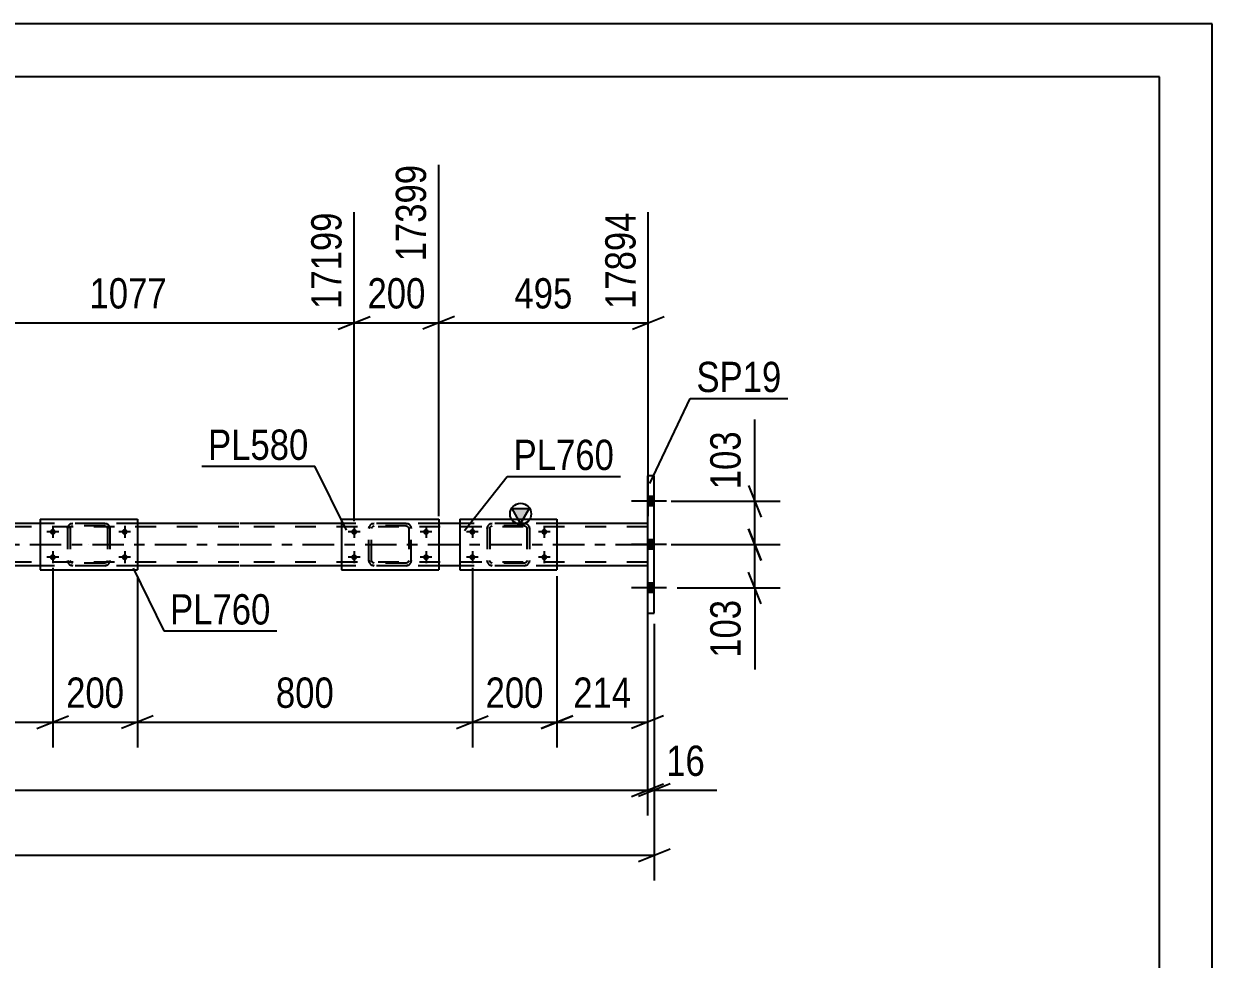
# Model space of a CAD drawing. Header units: millimetres. Extents: x -89 to 752, y -437 to 157.
# Drawn here: x 639.7 to 752.1, y 68.4 to 156.9 of the extents above; entities that cross this region are included whole.
import ezdxf

# ---------------------------------------------------------------- set-up
doc = ezdxf.new("R2010")
doc.units = ezdxf.units.MM
doc.linetypes.add('DXK_LINE_DOT2', pattern=[3.9198, 1.9599, -1.9599])
doc.linetypes.add('DXK_LINE_DOT3', pattern=[5.9187, 2.979, -0.9799, 0.9799, -0.9799])
doc.styles.add('Arial Narrow', font='ARIALN.TTF', dxfattribs={"height": 0.2})

# ---------------------------------------------------------------- blocks, each defined once
blk = doc.blocks.new('Unknown-318886155-1135')
at = {"color": 5, "linetype": 'Continuous'}
for p, q in [((752.1, 156.88), (-88.9, 156.88)), ((752.1, -437.12), (752.1, 156.88)), ((747.1, 151.88), (-83.9, 151.88)), ((747.1, -432.12), (747.1, 151.88))]:
    blk.add_line(p, q, dxfattribs=at)
blk = doc.blocks.new('Part-318886155-5127 - 5106')
at = {"color": 7, "linetype": 'DXK_LINE_DOT2'}
for p, q in [((643.85, 109.15), (643.89, 109.33)), ((643.89, 109.33), (643.85, 109.15)), ((643.85, 109.15), (643.85, 106.11)), ((644.09, 109.15), (644.11, 109.24)), ((644.09, 109.15), (644.09, 106.11)), ((644.11, 109.24), (644.17, 109.32)), ((644.15, 109.59), (644.33, 109.63)), ((644.33, 109.63), (644.15, 109.59)), ((644.17, 109.32), (644.24, 109.37)), ((644.24, 109.37), (644.33, 109.39)), ((647.37, 109.63), (644.33, 109.63)), ((647.37, 109.39), (644.33, 109.39)), ((647.37, 109.63), (647.56, 109.59)), ((647.56, 109.59), (647.37, 109.63)), ((647.37, 109.39), (647.47, 109.37)), ((647.47, 109.37), (647.54, 109.32)), ((647.54, 109.32), (647.6, 109.24)), ((647.6, 109.24), (647.61, 109.15)), ((647.61, 109.15), (647.61, 106.11)), ((647.82, 109.33), (647.85, 109.15)), ((647.85, 109.15), (647.82, 109.33)), ((647.85, 109.15), (647.85, 106.11)), ((643.89, 105.93), (643.85, 106.11)), ((643.85, 106.11), (643.89, 105.93)), ((644.11, 106.02), (644.09, 106.11)), ((644.17, 105.94), (644.11, 106.02)), ((644.33, 105.63), (644.15, 105.67)), ((644.15, 105.67), (644.33, 105.63)), ((644.24, 105.89), (644.17, 105.94)), ((644.33, 105.87), (644.24, 105.89)), ((647.37, 105.87), (644.33, 105.87)), ((647.47, 105.89), (647.37, 105.87)), ((647.56, 105.67), (647.37, 105.63)), ((647.37, 105.63), (647.56, 105.67)), ((647.54, 105.94), (647.47, 105.89)), ((647.6, 106.02), (647.54, 105.94)), ((647.61, 106.11), (647.6, 106.02)), ((647.85, 106.11), (647.82, 105.93)), ((647.82, 105.93), (647.85, 106.11)), ((647.37, 105.63), (644.33, 105.63))]:
    blk.add_line(p, q, dxfattribs=at)
at = {"color": 7, "linetype": 'DXK_LINE_DOT3'}
blk.add_line((645.85, 107.63), (645.85, 107.63), dxfattribs=at)
at = {"color": 7, "linetype": 'DXK_LINE_DOT2'}
for centre, start, end in [((644.33, 109.15), 112.5, 157.5), ((644.33, 109.15), 112.5, 157.5), ((647.37, 109.15), 22.5, 67.5), ((647.37, 109.15), 22.5, 67.5), ((644.33, 106.11), 202.5, 247.5), ((644.33, 106.11), 202.5, 247.5), ((647.37, 106.11), 292.5, 337.5), ((647.37, 106.11), 292.5, 337.5)]:
    blk.add_arc(centre, 0.48, start, end, dxfattribs=at)
blk = doc.blocks.new('Part-318886155-5151 - 5106')
at = {"color": 7, "linetype": 'DXK_LINE_DOT2'}
for p, q in [((672.35, 109.15), (672.39, 109.33)), ((672.39, 109.33), (672.35, 109.15)), ((672.35, 106.11), (672.35, 109.15)), ((672.59, 109.15), (672.61, 109.24)), ((672.59, 106.11), (672.59, 109.15)), ((672.61, 109.24), (672.67, 109.32)), ((672.65, 109.59), (672.83, 109.63)), ((672.83, 109.63), (672.65, 109.59)), ((672.67, 109.32), (672.74, 109.37)), ((672.74, 109.37), (672.83, 109.39)), ((675.87, 109.63), (672.83, 109.63)), ((675.87, 109.39), (672.83, 109.39)), ((675.87, 109.63), (676.06, 109.59)), ((676.06, 109.59), (675.87, 109.63)), ((675.87, 109.39), (675.97, 109.37)), ((675.97, 109.37), (676.04, 109.32)), ((676.04, 109.32), (676.1, 109.24)), ((676.1, 109.24), (676.11, 109.15)), ((676.11, 109.15), (676.11, 106.11)), ((676.32, 109.33), (676.35, 109.15)), ((676.35, 109.15), (676.32, 109.33)), ((676.35, 106.11), (676.35, 109.15)), ((672.39, 105.93), (672.35, 106.11)), ((672.35, 106.11), (672.39, 105.93)), ((672.61, 106.02), (672.59, 106.11)), ((672.67, 105.94), (672.61, 106.02)), ((672.83, 105.63), (672.65, 105.67)), ((672.65, 105.67), (672.83, 105.63)), ((672.74, 105.89), (672.67, 105.94)), ((672.83, 105.87), (672.74, 105.89)), ((675.87, 105.87), (672.83, 105.87)), ((675.97, 105.89), (675.87, 105.87)), ((676.06, 105.67), (675.87, 105.63)), ((675.87, 105.63), (676.06, 105.67)), ((676.04, 105.94), (675.97, 105.89)), ((676.1, 106.02), (676.04, 105.94)), ((676.11, 106.11), (676.1, 106.02)), ((676.35, 106.11), (676.32, 105.93)), ((676.32, 105.93), (676.35, 106.11)), ((675.87, 105.63), (672.83, 105.63))]:
    blk.add_line(p, q, dxfattribs=at)
at = {"color": 7, "linetype": 'DXK_LINE_DOT3'}
blk.add_line((674.35, 107.63), (674.35, 107.63), dxfattribs=at)
at = {"color": 7, "linetype": 'DXK_LINE_DOT2'}
for centre, start, end in [((672.83, 109.15), 112.5, 157.5), ((672.83, 109.15), 112.5, 157.5), ((675.87, 109.15), 22.5, 67.5), ((675.87, 109.15), 22.5, 67.5), ((672.83, 106.11), 202.5, 247.5), ((672.83, 106.11), 202.5, 247.5), ((675.87, 106.11), 292.5, 337.5), ((675.87, 106.11), 292.5, 337.5)]:
    blk.add_arc(centre, 0.48, start, end, dxfattribs=at)
blk = doc.blocks.new('Part-318886155-5124 - 5106')
at = {"color": 7, "linetype": 'DXK_LINE_DOT2'}
for p, q in [((683.53, 109.15), (683.56, 109.33)), ((683.56, 109.33), (683.53, 109.15)), ((683.53, 109.15), (683.53, 106.11)), ((683.77, 109.15), (683.78, 109.24)), ((683.77, 109.15), (683.77, 106.11)), ((683.78, 109.24), (683.84, 109.32)), ((683.82, 109.59), (684.01, 109.63)), ((684.01, 109.63), (683.82, 109.59)), ((683.84, 109.32), (683.91, 109.37)), ((683.91, 109.37), (684.01, 109.39)), ((687.05, 109.63), (684.01, 109.63)), ((687.05, 109.39), (684.01, 109.39)), ((687.05, 109.63), (687.23, 109.59)), ((687.23, 109.59), (687.05, 109.63)), ((687.05, 109.39), (687.14, 109.37)), ((687.14, 109.37), (687.22, 109.32)), ((687.22, 109.32), (687.27, 109.24)), ((687.27, 109.24), (687.29, 109.15)), ((687.29, 109.15), (687.29, 106.11)), ((687.49, 109.33), (687.53, 109.15)), ((687.53, 109.15), (687.49, 109.33)), ((687.53, 109.15), (687.53, 106.11)), ((683.56, 105.93), (683.53, 106.11)), ((683.53, 106.11), (683.56, 105.93)), ((683.78, 106.02), (683.77, 106.11)), ((683.84, 105.94), (683.78, 106.02)), ((684.01, 105.63), (683.82, 105.67)), ((683.82, 105.67), (684.01, 105.63)), ((683.91, 105.89), (683.84, 105.94)), ((684.01, 105.87), (683.91, 105.89)), ((687.05, 105.87), (684.01, 105.87)), ((687.14, 105.89), (687.05, 105.87)), ((687.23, 105.67), (687.05, 105.63)), ((687.05, 105.63), (687.23, 105.67)), ((687.22, 105.94), (687.14, 105.89)), ((687.27, 106.02), (687.22, 105.94)), ((687.29, 106.11), (687.27, 106.02)), ((687.53, 106.11), (687.49, 105.93)), ((687.49, 105.93), (687.53, 106.11)), ((687.05, 105.63), (684.01, 105.63))]:
    blk.add_line(p, q, dxfattribs=at)
at = {"color": 7, "linetype": 'DXK_LINE_DOT3'}
blk.add_line((685.53, 107.63), (685.53, 107.63), dxfattribs=at)
at = {"color": 7, "linetype": 'DXK_LINE_DOT2'}
for centre, start, end in [((684.01, 109.15), 112.5, 157.5), ((684.01, 109.15), 112.5, 157.5), ((687.05, 109.15), 22.5, 67.5), ((687.05, 109.15), 22.5, 67.5), ((684.01, 106.11), 202.5, 247.5), ((684.01, 106.11), 202.5, 247.5), ((687.05, 106.11), 292.5, 337.5), ((687.05, 106.11), 292.5, 337.5)]:
    blk.add_arc(centre, 0.48, start, end, dxfattribs=at)
blk = doc.blocks.new('Part-318886155-5221 - 5106')
at = {"color": 2, "linetype": 'Continuous'}
for p, q in [((641.25, 110.03), (641.25, 105.23)), ((641.25, 110.03), (650.45, 110.03)), ((650.45, 110.03), (650.45, 105.23)), ((641.25, 105.23), (650.45, 105.23))]:
    blk.add_line(p, q, dxfattribs=at)
blk = doc.blocks.new('Part-318886155-5269 - 5106')
at = {"color": 2, "linetype": 'Continuous'}
for p, q in [((669.75, 110.03), (669.75, 105.23)), ((669.75, 110.03), (678.95, 110.03)), ((678.95, 110.03), (678.95, 105.23)), ((669.75, 105.23), (678.95, 105.23))]:
    blk.add_line(p, q, dxfattribs=at)
blk = doc.blocks.new('Part-318886155-5216 - 5106')
at = {"color": 2, "linetype": 'Continuous'}
for p, q in [((680.93, 110.03), (680.93, 105.23)), ((680.93, 110.03), (690.13, 110.03)), ((690.13, 110.03), (690.13, 105.23)), ((680.93, 105.23), (690.13, 105.23))]:
    blk.add_line(p, q, dxfattribs=at)
blk = doc.blocks.new('Bolt-318886155-5420 - 5106')
at = {"linetype": 'Continuous'}
for points in [[(642.45, 108.55, -1), (642.45, 109.11, -1)], [(649.25, 108.55, -1), (649.25, 109.11, -1)], [(642.45, 106.15, -1), (642.45, 106.71, -1)], [(649.25, 106.15, -1), (649.25, 106.71, -1)]]:
    blk.add_hatch(color=1, dxfattribs=at).paths.add_polyline_path(points)
at = {"color": 1, "linetype": 'Continuous'}
for p, q in [((642.45, 109.39), (642.45, 108.27)), ((649.25, 109.39), (649.25, 108.27)), ((643.01, 108.83), (641.89, 108.83)), ((649.81, 108.83), (648.69, 108.83)), ((642.45, 106.99), (642.45, 105.87)), ((649.25, 106.99), (649.25, 105.87)), ((643.01, 106.43), (641.89, 106.43)), ((649.81, 106.43), (648.69, 106.43))]:
    blk.add_line(p, q, dxfattribs=at)
blk = doc.blocks.new('Part-318886155-5288 - 5106')
at = {"color": 2, "linetype": 'Continuous'}
for p, q in [((699.33, 114.13), (698.69, 114.13)), ((698.69, 114.13), (698.69, 101.13)), ((699.33, 101.13), (699.33, 114.13)), ((698.69, 101.13), (699.33, 101.13))]:
    blk.add_line(p, q, dxfattribs=at)
blk = doc.blocks.new('Bolt-318886155-5418 - 5106')
at = {"linetype": 'Continuous'}
for points in [[(670.95, 108.55, -1), (670.95, 109.11, -1)], [(677.75, 108.55, -1), (677.75, 109.11, -1)], [(670.95, 106.15, -1), (670.95, 106.71, -1)], [(677.75, 106.15, -1), (677.75, 106.71, -1)]]:
    blk.add_hatch(color=1, dxfattribs=at).paths.add_polyline_path(points)
at = {"color": 1, "linetype": 'Continuous'}
for p, q in [((670.95, 109.39), (670.95, 108.27)), ((677.75, 109.39), (677.75, 108.27)), ((671.51, 108.83), (670.39, 108.83)), ((678.31, 108.83), (677.19, 108.83)), ((670.95, 106.99), (670.95, 105.87)), ((677.75, 106.99), (677.75, 105.87)), ((671.51, 106.43), (670.39, 106.43)), ((678.31, 106.43), (677.19, 106.43))]:
    blk.add_line(p, q, dxfattribs=at)
blk = doc.blocks.new('Bolt-318886155-5416 - 5106')
at = {"linetype": 'Continuous'}
for points in [[(682.13, 108.55, -1), (682.13, 109.11, -1)], [(688.93, 108.55, -1), (688.93, 109.11, -1)], [(682.13, 106.15, -1), (682.13, 106.71, -1)], [(688.93, 106.15, -1), (688.93, 106.71, -1)]]:
    blk.add_hatch(color=1, dxfattribs=at).paths.add_polyline_path(points)
at = {"color": 1, "linetype": 'Continuous'}
for p, q in [((682.13, 109.39), (682.13, 108.27)), ((688.93, 109.39), (688.93, 108.27)), ((682.69, 108.83), (681.57, 108.83)), ((689.49, 108.83), (688.37, 108.83)), ((682.13, 106.99), (682.13, 105.87)), ((688.93, 106.99), (688.93, 105.87)), ((682.69, 106.43), (681.57, 106.43)), ((689.49, 106.43), (688.37, 106.43))]:
    blk.add_line(p, q, dxfattribs=at)
blk = doc.blocks.new('Bolt-318886155-5446 - 5106')
at = {"linetype": 'Continuous'}
for points in [[(699.33, 111.29), (699.33, 112.17), (698.69, 112.17), (698.69, 111.29)], [(699.33, 111.29), (699.33, 112.17), (698.69, 112.17), (698.69, 111.29)], [(699.33, 111.29), (699.33, 112.17), (698.69, 112.17), (698.69, 111.29)], [(699.33, 107.19), (699.33, 108.07), (698.69, 108.07), (698.69, 107.19)], [(699.33, 107.19), (699.33, 108.07), (698.69, 108.07), (698.69, 107.19)], [(699.33, 103.09), (699.33, 103.97), (698.69, 103.97), (698.69, 103.09)], [(699.33, 103.09), (699.33, 103.97), (698.69, 103.97), (698.69, 103.09)], [(699.33, 103.09), (699.33, 103.97), (698.69, 103.97), (698.69, 103.09)]]:
    blk.add_hatch(color=1, dxfattribs=at).paths.add_polyline_path(points)
at = {"color": 1, "linetype": 'Continuous'}
for p, q in [((700.49, 111.73), (697.17, 111.73)), ((700.49, 111.73), (697.17, 111.73)), ((700.49, 111.73), (697.17, 111.73)), ((699.33, 112.17), (698.69, 112.17)), ((699.33, 112.17), (698.69, 112.17)), ((699.33, 112.17), (698.69, 112.17)), ((699.33, 111.29), (698.69, 111.29)), ((699.33, 111.29), (698.69, 111.29)), ((699.33, 111.29), (698.69, 111.29)), ((699.33, 108.07), (698.69, 108.07)), ((699.33, 108.07), (698.69, 108.07)), ((700.49, 107.63), (697.17, 107.63)), ((700.49, 107.63), (697.17, 107.63)), ((699.33, 107.19), (698.69, 107.19)), ((699.33, 107.19), (698.69, 107.19)), ((700.49, 103.53), (697.17, 103.53)), ((700.49, 103.53), (697.17, 103.53)), ((700.49, 103.53), (697.17, 103.53)), ((699.33, 103.97), (698.69, 103.97)), ((699.33, 103.97), (698.69, 103.97)), ((699.33, 103.97), (698.69, 103.97)), ((699.33, 103.09), (698.69, 103.09)), ((699.33, 103.09), (698.69, 103.09)), ((699.33, 103.09), (698.69, 103.09))]:
    blk.add_line(p, q, dxfattribs=at)
blk = doc.blocks.new('Part-318886155-5453 - 5106')
at = {"linetype": 'Continuous'}
blk.add_hatch(color=2, dxfattribs=at).paths.add_polyline_path([(686.69, 109.63), (685.89, 111.03), (687.49, 111.03)])
at = {"color": 2, "linetype": 'Continuous'}
for p, q in [((686.69, 109.63), (685.89, 111.03)), ((685.89, 111.03), (687.49, 111.03)), ((687.49, 111.03), (686.69, 109.63)), ((641.25, 109.63), (628.2, 109.63)), ((660.05, 109.63), (650.45, 109.63)), ((669.75, 109.63), (660.15, 109.63)), ((680.93, 109.63), (678.95, 109.63)), ((698.69, 109.63), (690.13, 109.63)), ((641.25, 105.63), (628.2, 105.63)), ((660.05, 105.63), (650.45, 105.63)), ((669.75, 105.63), (660.15, 105.63)), ((680.93, 105.63), (678.95, 105.63)), ((698.69, 105.63), (690.13, 105.63))]:
    blk.add_line(p, q, dxfattribs=at)
at = {"color": 7, "linetype": 'DXK_LINE_DOT2'}
for p, q in [((660.05, 109.31), (-16.7, 109.31)), ((650.45, 109.63), (641.25, 109.63)), ((698.69, 109.31), (660.15, 109.31)), ((678.95, 109.63), (669.75, 109.63)), ((690.13, 109.63), (680.93, 109.63)), ((698.69, 109.63), (698.69, 105.63)), ((660.05, 105.95), (-16.7, 105.95)), ((698.69, 105.95), (660.15, 105.95)), ((650.45, 105.63), (641.25, 105.63)), ((678.95, 105.63), (669.75, 105.63)), ((690.13, 105.63), (680.93, 105.63))]:
    blk.add_line(p, q, dxfattribs=at)
at = {"color": 7, "linetype": 'DXK_LINE_DOT3'}
for p, q in [((-16.7, 107.63), (660.05, 107.63)), ((660.15, 107.63), (698.69, 107.63))]:
    blk.add_line(p, q, dxfattribs=at)
at = {"color": 2, "linetype": 'Continuous'}
blk.add_circle((686.69, 110.53), 1, dxfattribs=at)
blk = doc.blocks.new('StraightDimension-318886155-5507 - 5106')
at = {"color": 7, "linetype": 'Continuous'}
for p, q in [((698.69, 100.13), (698.69, 82)), ((-16.7, 84.4), (698.69, 84.4)), ((697.19, 83.8), (700.19, 85))]:
    blk.add_line(p, q, dxfattribs=at)
blk = doc.blocks.new('StraightDimension-318886155-5935 - 5106')
at = {"color": 7, "linetype": 'Continuous'}
for p, q in [((690.13, 104.63), (690.13, 88.44)), ((698.69, 104.63), (698.69, 88.44)), ((688.63, 90.24), (691.63, 91.44)), ((700.19, 91.44), (697.19, 90.24)), ((690.13, 90.84), (698.69, 90.84))]:
    blk.add_line(p, q, dxfattribs=at)
at = {"color": 0}
blk.add_wipeout([(697.75, 91.59), (697.75, 95.79), (691.07, 95.79), (691.07, 91.59)], dxfattribs=at)
at = {"color": 3, "style": 'Arial Narrow'}
blk.add_text('214', height=2.863, dxfattribs=at).set_placement((691.67, 92.19))
blk = doc.blocks.new('StraightDimension-318886155-5517 - 5106')
at = {"color": 7, "linetype": 'Continuous'}
for p, q in [((698.69, 100.13), (698.69, 82)), ((699.33, 100.13), (699.33, 82)), ((697.19, 83.8), (700.19, 85)), ((700.83, 85), (697.83, 83.8)), ((698.69, 84.4), (699.33, 84.4)), ((699.33, 84.4), (705.24, 84.4)), ((699.33, 84.4), (705.24, 84.4))]:
    blk.add_line(p, q, dxfattribs=at)
at = {"color": 0}
blk.add_wipeout([(704.72, 85.15), (704.72, 89.35), (699.86, 89.35), (699.86, 85.15)], dxfattribs=at)
at = {"color": 3, "style": 'Arial Narrow'}
blk.add_text('16', height=2.863, dxfattribs=at).set_placement((700.46, 85.75))
blk = doc.blocks.new('StraightDimension-318886155-5528 - 5106')
at = {"color": 7, "linetype": 'Continuous'}
for p, q in [((699.33, 100.13), (699.33, 75.85)), ((697.83, 77.65), (700.83, 78.85)), ((-17.34, 78.25), (699.33, 78.25))]:
    blk.add_line(p, q, dxfattribs=at)
blk = doc.blocks.new('StraightDimension-318886155-5539 - 5106')
at = {"color": 7, "linetype": 'Continuous'}
for p, q in [((708.24, 109.13), (709.44, 106.13)), ((700.93, 107.63), (711.24, 107.63)), ((708.84, 103.53), (708.84, 107.63)), ((709.44, 102.03), (708.24, 105.03)), ((701.49, 103.53), (711.24, 103.53)), ((708.84, 103.53), (708.84, 95.8)), ((708.84, 103.53), (708.84, 95.8))]:
    blk.add_line(p, q, dxfattribs=at)
at = {"color": 0}
blk.add_wipeout([(708.09, 103.01), (703.89, 103.01), (703.89, 96.32), (708.09, 96.32)], dxfattribs=at)
at = {"color": 3, "style": 'Arial Narrow'}
blk.add_text('103', height=2.863, rotation=90.0002, dxfattribs=at).set_placement((707.49, 96.92))
blk = doc.blocks.new('StraightDimension-318886155-5549 - 5106')
at = {"color": 7, "linetype": 'Continuous'}
for p, q in [((708.84, 111.73), (708.84, 119.47)), ((708.84, 111.73), (708.84, 119.47)), ((708.24, 113.23), (709.44, 110.23)), ((700.93, 111.73), (711.24, 111.73)), ((708.84, 107.63), (708.84, 111.73)), ((709.44, 106.13), (708.24, 109.13)), ((700.93, 107.63), (711.24, 107.63))]:
    blk.add_line(p, q, dxfattribs=at)
at = {"color": 0}
blk.add_wipeout([(708.09, 118.94), (703.89, 118.94), (703.89, 112.26), (708.09, 112.26)], dxfattribs=at)
at = {"color": 3, "style": 'Arial Narrow'}
blk.add_text('103', height=2.863, rotation=90.0002, dxfattribs=at).set_placement((707.49, 112.86))
blk = doc.blocks.new('StraightDimension-318886155-5881 - 5106')
at = {"color": 7, "linetype": 'Continuous'}
for p, q in [((610.46, 104.63), (610.46, 88.44)), ((642.45, 105.43), (642.45, 88.44)), ((611.96, 91.44), (608.96, 90.24)), ((640.95, 90.24), (643.95, 91.44)), ((610.46, 90.84), (642.45, 90.84))]:
    blk.add_line(p, q, dxfattribs=at)
at = {"color": 0}
blk.add_wipeout([(629.8, 91.59), (629.8, 95.79), (623.12, 95.79), (623.12, 91.59)], dxfattribs=at)
at = {"color": 3, "style": 'Arial Narrow'}
blk.add_text('800', height=2.863, dxfattribs=at).set_placement((623.72, 92.19))
blk = doc.blocks.new('StraightDimension-318886155-5896 - 5106')
at = {"color": 7, "linetype": 'Continuous'}
for p, q in [((642.45, 105.43), (642.45, 88.44)), ((650.45, 104.63), (650.45, 88.44)), ((640.95, 90.24), (643.95, 91.44)), ((651.95, 91.44), (648.95, 90.24)), ((642.45, 90.84), (650.45, 90.84))]:
    blk.add_line(p, q, dxfattribs=at)
at = {"color": 0}
blk.add_wipeout([(649.8, 91.59), (649.8, 95.79), (643.11, 95.79), (643.11, 91.59)], dxfattribs=at)
at = {"color": 3, "style": 'Arial Narrow'}
blk.add_text('200', height=2.863, dxfattribs=at).set_placement((643.71, 92.19))
blk = doc.blocks.new('StraightDimension-318886155-5910 - 5106')
at = {"color": 7, "linetype": 'Continuous'}
for p, q in [((650.45, 104.63), (650.45, 88.44)), ((682.13, 105.43), (682.13, 88.44)), ((651.95, 91.44), (648.95, 90.24)), ((680.63, 90.24), (683.63, 91.44)), ((650.45, 90.84), (682.13, 90.84))]:
    blk.add_line(p, q, dxfattribs=at)
at = {"color": 0}
blk.add_wipeout([(669.63, 91.59), (669.63, 95.79), (662.95, 95.79), (662.95, 91.59)], dxfattribs=at)
at = {"color": 3, "style": 'Arial Narrow'}
blk.add_text('800', height=2.863, dxfattribs=at).set_placement((663.55, 92.19))
blk = doc.blocks.new('StraightDimension-318886155-5924 - 5106')
at = {"color": 7, "linetype": 'Continuous'}
for p, q in [((682.13, 105.43), (682.13, 88.44)), ((690.13, 104.63), (690.13, 88.44)), ((680.63, 90.24), (683.63, 91.44)), ((691.63, 91.44), (688.63, 90.24)), ((682.13, 90.84), (690.13, 90.84))]:
    blk.add_line(p, q, dxfattribs=at)
at = {"color": 0}
blk.add_wipeout([(689.47, 91.59), (689.47, 95.79), (682.78, 95.79), (682.78, 91.59)], dxfattribs=at)
at = {"color": 3, "style": 'Arial Narrow'}
blk.add_text('200', height=2.863, dxfattribs=at).set_placement((683.38, 92.19))
blk = doc.blocks.new('StraightDimension-318886155-18553 - 5106')
at = {"color": 7, "linetype": 'Continuous'}
for p, q in [((678.95, 110.31), (678.95, 143.55)), ((698.76, 110.31), (698.76, 139.05)), ((680.45, 129.21), (677.45, 128.01)), ((678.95, 128.61), (698.76, 128.61)), ((697.26, 128.01), (700.26, 129.21))]:
    blk.add_line(p, q, dxfattribs=at)
at = {"color": 0}
blk.add_wipeout([(692.2, 129.36), (692.2, 133.56), (685.51, 133.56), (685.51, 129.36)], dxfattribs=at)
at = {"color": 3, "style": 'Arial Narrow'}
blk.add_text('495', height=2.863, dxfattribs=at).set_placement((686.11, 129.96))
at = {"color": 0, "linetype": 'Continuous'}
blk.add_wipeout([(698.16, 139.65), (693.96, 139.65), (693.96, 129.31), (698.16, 129.31)], dxfattribs=at)
at = {"color": 3, "linetype": 'Continuous', "style": 'Arial Narrow'}
blk.add_text('17894', height=2.863, rotation=90.0002, dxfattribs=at).set_placement((697.56, 129.91))
blk = doc.blocks.new('StraightDimension-318886155-18554 - 5106')
at = {"color": 7, "linetype": 'Continuous'}
for p, q in [((678.95, 110.31), (678.95, 143.55)), ((670.95, 109.83), (670.95, 139.05)), ((669.45, 128.01), (672.45, 129.21)), ((670.95, 128.61), (678.95, 128.61)), ((680.45, 129.21), (677.45, 128.01))]:
    blk.add_line(p, q, dxfattribs=at)
at = {"color": 0}
blk.add_wipeout([(678.3, 129.36), (678.3, 133.56), (671.61, 133.56), (671.61, 129.36)], dxfattribs=at)
at = {"color": 3, "style": 'Arial Narrow'}
blk.add_text('200', height=2.863, dxfattribs=at).set_placement((672.21, 129.96))
at = {"color": 0, "linetype": 'Continuous'}
blk.add_wipeout([(678.35, 144.15), (674.15, 144.15), (674.15, 133.81), (678.35, 133.81)], dxfattribs=at)
at = {"color": 3, "linetype": 'Continuous', "style": 'Arial Narrow'}
blk.add_text('17399', height=2.863, rotation=90.0002, dxfattribs=at).set_placement((677.75, 134.41))
blk = doc.blocks.new('StraightDimension-318886155-18555 - 5106')
at = {"color": 7, "linetype": 'Continuous'}
for p, q in [((628.2, 110.63), (628.2, 143.55)), ((670.95, 109.83), (670.95, 139.05)), ((629.7, 129.21), (626.7, 128.01)), ((628.2, 128.61), (670.95, 128.61)), ((669.45, 128.01), (672.45, 129.21))]:
    blk.add_line(p, q, dxfattribs=at)
at = {"color": 0}
blk.add_wipeout([(653.84, 129.36), (653.84, 133.56), (645.32, 133.56), (645.32, 129.36)], dxfattribs=at)
at = {"color": 3, "style": 'Arial Narrow'}
blk.add_text('1077', height=2.863, dxfattribs=at).set_placement((645.92, 129.96))
at = {"color": 0, "linetype": 'Continuous'}
blk.add_wipeout([(670.35, 139.65), (666.15, 139.65), (666.15, 129.31), (670.35, 129.31)], dxfattribs=at)
at = {"color": 3, "linetype": 'Continuous', "style": 'Arial Narrow'}
blk.add_text('17199', height=2.863, rotation=90.0002, dxfattribs=at).set_placement((669.75, 129.91))
blk = doc.blocks.new('Mark-318886155-5212 - 5106')
at = {"color": 30, "linetype": 'Continuous'}
for p, q in [((681.4, 108.95), (685.43, 114.08)), ((685.43, 114.08), (696.14, 114.08))]:
    blk.add_line(p, q, dxfattribs=at)
at = {"color": 0}
blk.add_wipeout([(695.54, 114.68), (695.54, 117.68), (686.03, 117.68), (686.03, 114.68)], dxfattribs=at)
blk.add_wipeout([(695.54, 114.68), (695.54, 117.68), (686.03, 117.68), (686.03, 114.68)], dxfattribs=at)
at = {"color": 3, "style": 'Arial Narrow'}
blk.add_text('PL760', height=2.863, dxfattribs=at).set_placement((686.03, 114.68))
blk = doc.blocks.new('Mark-318886155-5265 - 5106')
at = {"color": 30, "linetype": 'Continuous'}
for p in [(656.53, 115.04), (670.23, 108.99)]:
    blk.add_line(p, (667.24, 115.04), dxfattribs=at)
at = {"color": 0}
blk.add_wipeout([(666.64, 115.64), (666.64, 118.64), (657.13, 118.64), (657.13, 115.64)], dxfattribs=at)
blk.add_wipeout([(666.64, 115.64), (666.64, 118.64), (657.13, 118.64), (657.13, 115.64)], dxfattribs=at)
at = {"color": 3, "style": 'Arial Narrow'}
blk.add_text('PL580', height=2.863, dxfattribs=at).set_placement((657.13, 115.64))
blk = doc.blocks.new('Mark-318886155-5217 - 5106')
at = {"color": 30, "linetype": 'Continuous'}
for p, q in [((650.05, 105.39), (652.94, 99.47)), ((652.94, 99.47), (663.65, 99.47))]:
    blk.add_line(p, q, dxfattribs=at)
at = {"color": 0}
blk.add_wipeout([(663.05, 100.07), (663.05, 103.07), (653.54, 103.07), (653.54, 100.07)], dxfattribs=at)
blk.add_wipeout([(663.05, 100.07), (663.05, 103.07), (653.54, 103.07), (653.54, 100.07)], dxfattribs=at)
at = {"color": 3, "style": 'Arial Narrow'}
blk.add_text('PL760', height=2.863, dxfattribs=at).set_placement((653.54, 100.07))
blk = doc.blocks.new('Mark-318886155-5284 - 5106')
at = {"color": 30, "linetype": 'Continuous'}
for p, q in [((698.91, 113.41), (702.72, 121.45)), ((702.72, 121.45), (711.96, 121.45))]:
    blk.add_line(p, q, dxfattribs=at)
at = {"color": 0}
blk.add_wipeout([(711.36, 122.05), (711.36, 125.05), (703.32, 125.05), (703.32, 122.05)], dxfattribs=at)
blk.add_wipeout([(711.36, 122.05), (711.36, 125.05), (703.32, 125.05), (703.32, 122.05)], dxfattribs=at)
at = {"color": 3, "style": 'Arial Narrow'}
blk.add_text('SP19', height=2.863, dxfattribs=at).set_placement((703.32, 122.05))

msp = doc.modelspace()

# ---------------------------------------------------------------- block references
for name in ['Unknown-318886155-1135', 'Part-318886155-5288 - 5106', 'Part-318886155-5453 - 5106', 'Bolt-318886155-5446 - 5106', 'Part-318886155-5221 - 5106', 'Bolt-318886155-5420 - 5106', 'Part-318886155-5127 - 5106', 'Part-318886155-5269 - 5106', 'Bolt-318886155-5418 - 5106', 'Part-318886155-5151 - 5106', 'Part-318886155-5216 - 5106', 'Bolt-318886155-5416 - 5106', 'Part-318886155-5124 - 5106']:
    msp.add_blockref(name, (0, 0))

# ---------------------------------------------------------------- next in the draw order: block references
for name in ['StraightDimension-318886155-18553 - 5106', 'StraightDimension-318886155-5507 - 5106']:
    msp.add_blockref(name, (0, 0))

# ---------------------------------------------------------------- next in the draw order: block references
for name in ['StraightDimension-318886155-18554 - 5106', 'Mark-318886155-5212 - 5106', 'StraightDimension-318886155-5935 - 5106']:
    msp.add_blockref(name, (0, 0))

# ---------------------------------------------------------------- next in the draw order: block references
for name in ['StraightDimension-318886155-18555 - 5106', 'StraightDimension-318886155-5517 - 5106']:
    msp.add_blockref(name, (0, 0))

# ---------------------------------------------------------------- next in the draw order: block references
for name in ['Mark-318886155-5265 - 5106', 'StraightDimension-318886155-5528 - 5106']:
    msp.add_blockref(name, (0, 0))

# ---------------------------------------------------------------- next in the draw order: block references
for name in ['StraightDimension-318886155-5539 - 5106', 'StraightDimension-318886155-5881 - 5106']:
    msp.add_blockref(name, (0, 0))

# ---------------------------------------------------------------- next in the draw order: block references
for name in ['StraightDimension-318886155-5549 - 5106', 'StraightDimension-318886155-5896 - 5106']:
    msp.add_blockref(name, (0, 0))

# ---------------------------------------------------------------- next in the draw order: block references
for name in ['Mark-318886155-5284 - 5106', 'StraightDimension-318886155-5910 - 5106']:
    msp.add_blockref(name, (0, 0))

# ---------------------------------------------------------------- next in the draw order: block references
for name in ['Mark-318886155-5217 - 5106', 'StraightDimension-318886155-5924 - 5106']:
    msp.add_blockref(name, (0, 0))

doc.saveas('drawing.dxf')
